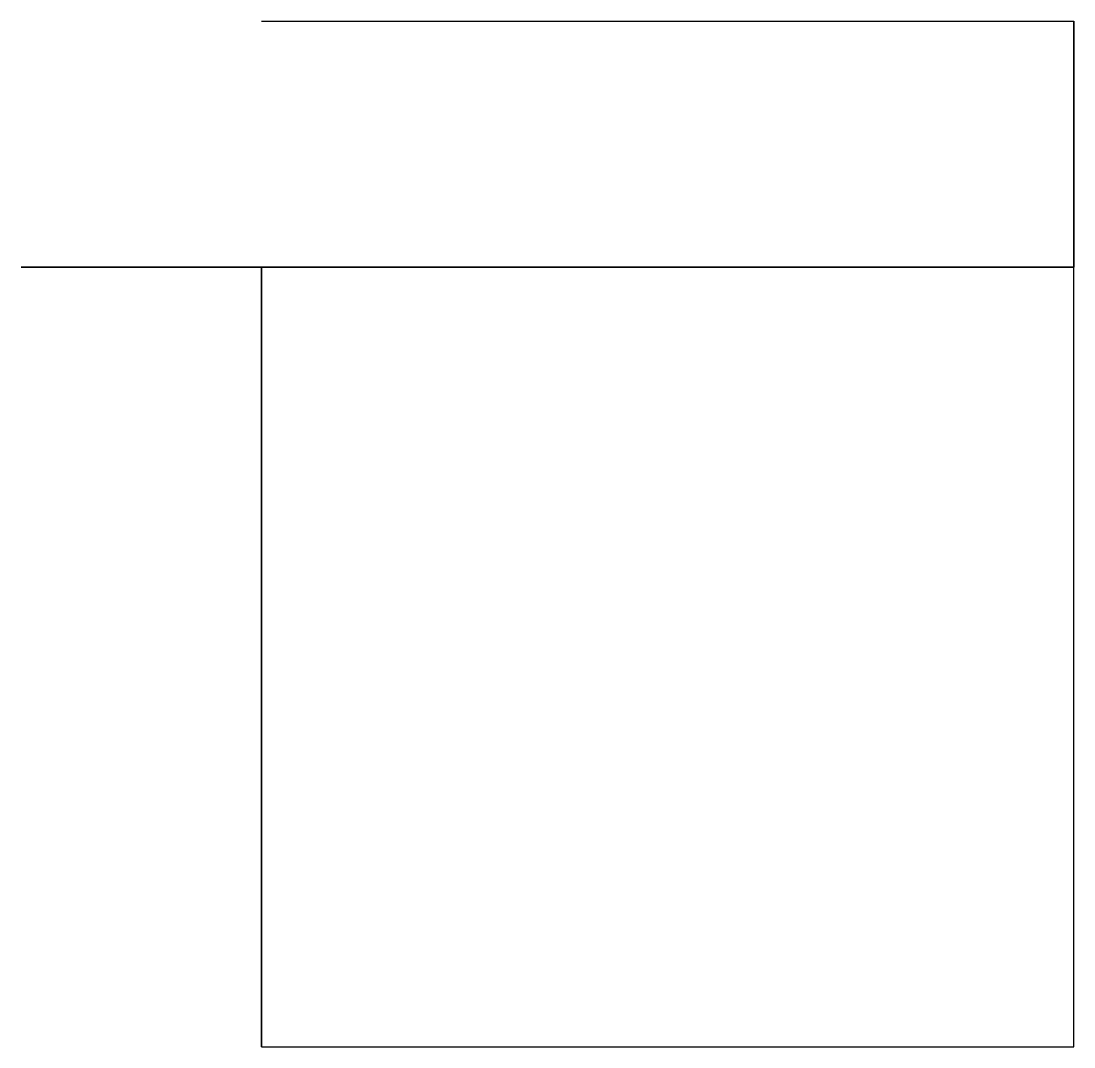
# Model space of a CAD drawing. Header units: millimetres. Extents: x 2 to 1034, y 76 to 188.
# Drawn here: x 937.67 to 946.44, y 109.78 to 118.34 of the extents above.
import ezdxf

# ---------------------------------------------------------------- set-up
doc = ezdxf.new("R2010")
doc.units = ezdxf.units.MM

msp = doc.modelspace()

# ---------------------------------------------------------------- linework, layer by layer
at = {"extrusion": (-1, 0, 0)}
for p, q in [((939.6733, 118.3366, 19.3301), (939.6733, 118.3366, 19.3301)), ((939.6733, 118.3366, 26.4104), (946.4417, 118.3366, 26.4104)), ((946.4417, 118.3366, 26.4104), (946.4417, 116.284, 26.4104)), ((946.4417, 116.284, 28.473), (946.4417, 118.3366, 26.4104)), ((939.6733, 109.7842, 26.4104), (939.6733, 116.284, 26.4104)), ((939.6733, 116.284, 26.4104), (939.6733, 116.284, 19.3301)), ((939.6733, 116.284, 19.3301), (939.6733, 109.7842, 19.3301)), ((946.4417, 116.284, 26.4104), (939.6733, 116.284, 26.4104)), ((939.6733, 116.284, 28.473), (946.4417, 116.284, 28.473)), ((946.4417, 116.284, 26.4104), (939.6733, 116.284, 26.4104)), ((946.4417, 109.7842, 26.4104), (946.4417, 116.284, 26.4104)), ((946.4417, 116.284, 26.4104), (946.4417, 116.284, 28.473)), ((939.6733, 109.7842, 19.3301), (939.6733, 109.7842, 26.4104)), ((939.6733, 109.7842, 26.4104), (946.4417, 109.7842, 26.4104))]:
    msp.add_line(p, q, dxfattribs=at)
at = {"extrusion": (0, 1, 0)}
for p, q in [((939.6733, 116.284, 26.4104), (937.6685, 116.284, 26.4104)), ((937.6685, 116.284, 26.4104), (939.6733, 116.284, 28.473)), ((939.6733, 116.284, 26.4104), (937.6685, 116.284, 26.4104)), ((939.6733, 116.284, 26.4104), (939.6733, 116.284, 28.473))]:
    msp.add_line(p, q, dxfattribs=at)

doc.saveas('drawing.dxf')
